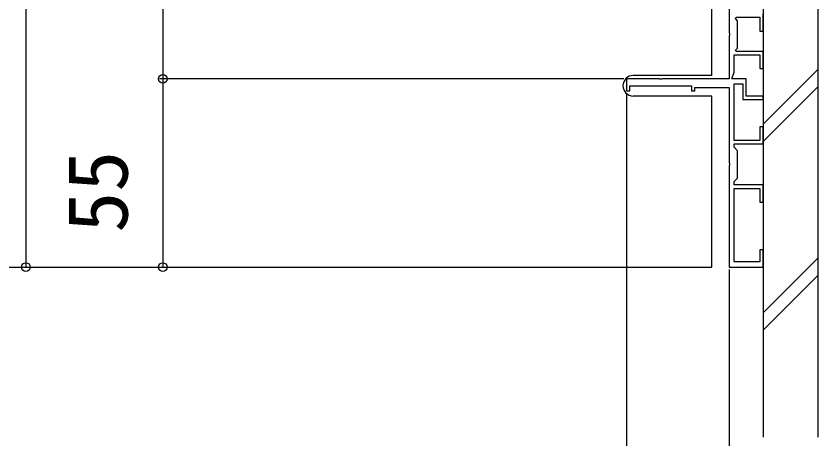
# Model space of a CAD drawing. Units: millimetres, scale not verified. Extents: x -1050 to 1050, y -1570 to 1562.
# Drawn here: x 356.6 to 591, y -938.7 to -815.1 of the extents above; entities that cross this region are included whole.
import ezdxf
from ezdxf.enums import TextEntityAlignment as Align

# ---------------------------------------------------------------- set-up
doc = ezdxf.new("R2010")
doc.units = ezdxf.units.MM
doc.header["$LTSCALE"] = 8
for name, color, linetype in [('0-3_YKK_11', 7, 'Continuous'), ('0-4_YKK_12', 2, 'Continuous'), ('0-6_YKK_D', 6, 'Continuous'), ('0-8_YSS_K', 3, 'Continuous')]:
    doc.layers.add(name, color=color, linetype=linetype)
doc.styles.add('ＭＳ ゴシック', font='')
doc.styles.get('ＭＳ ゴシック').set_extended_font_data('MS Gothic')

msp = doc.modelspace()

# ---------------------------------------------------------------- linework, layer by layer
at = {"layer": '0-3_YKK_11'}
for points in [[(565, -808.93), (565, -820.014), (565.12, -820.197), (565.12, -820.747), (565, -820.93), (565, -833.472), (545.458, -833.472), (545.275, -833.592), (544.725, -833.592), (544.542, -833.472), (535, -833.472), (535, -836.972), (536, -836.972), (536, -835.472), (554, -835.472), (554, -836.972), (555, -836.972), (555, -835.972), (565, -835.972), (565, -858.014), (565.12, -858.197), (565.12, -858.747), (565, -858.93), (565, -888.472), (575, -888.472), (575, -883.472), (574, -883.472), (574, -886.972)], [(574, -886.972), (566.5, -886.972), (566.5, -865.472), (574, -865.472), (574, -869.472), (575, -869.472), (575, -864.472), (566.5, -864.472), (566.5, -863.472), (567.5, -862.472), (567.5, -854.472), (566.5, -853.472), (566.5, -852.472), (575, -852.472), (575, -847.472), (574, -847.472), (574, -851.472), (566.5, -851.472), (566.5, -834.872), (569, -834.872), (569, -839.472), (575, -839.472), (575, -838.472), (570, -838.472), (570, -833.472), (565.786, -833.472), (566.5, -831.51), (566.5, -826.472), (574, -826.472), (574, -830.472), (575, -830.472), (575, -825.472), (567.049, -825.472), (566.888, -825.084), (567.5, -824.472), (567.5, -816.472), (566.888, -815.86), (567.049, -815.472), (574, -815.472), (574, -819.472)], [(574, -819.472), (575, -819.472), (575, -814.472)]]:
    msp.add_lwpolyline(points, dxfattribs=at)
at = {"layer": '0-4_YKK_12'}
for p, q in [((560, -832.472), (560, -736.472)), ((560, -832.472), (537, -832.472)), ((560, -838.472), (537, -838.472))]:
    msp.add_line(p, q, dxfattribs=at)
msp.add_lwpolyline([(-456, -888.472), (560, -888.472), (560, -838.472)], dxfattribs=at)
msp.add_arc((537, -835.472), 3, 90, 270, dxfattribs=at)
at = {"layer": '0-6_YKK_D'}
for p, q in [((359.5, -676.472), (359.5, -888.472)), ((399.5, -733.472), (399.5, -833.472)), ((534.3, -833.472), (398.5, -833.472)), ((534.3, -833.472), (398.5, -833.472)), ((399.5, -833.472), (399.5, -888.472)), ((535, -837.672), (535, -1104.645)), ((565, -889.172), (565, -1104.645)), ((565, -889.172), (565, -1104.645))]:
    msp.add_line(p, q, dxfattribs=at)
for centre in [(399.5, -833.472), (399.5, -833.472), (359.5, -888.472), (399.5, -888.472)]:
    msp.add_circle(centre, 1.275, dxfattribs=at)
at = {"layer": '0-8_YSS_K'}
for p, q in [((575, -305.592), (575, -938.218)), ((591, -305.592), (591, -938.218)), ((575, -846.742), (591, -830.742)), ((575, -851.742), (591, -835.742)), ((575, -901.897), (591, -885.897)), ((575, -906.897), (591, -890.897))]:
    msp.add_line(p, q, dxfattribs=at)

# ---------------------------------------------------------------- texts
at = {"layer": '0-6_YKK_D', "style": 'ＭＳ ゴシック'}
msp.add_text('55', height=17.6, rotation=90, dxfattribs=at).set_placement((394.5, -878.427), align=Align.BOTTOM_LEFT)

doc.saveas('drawing.dxf')
